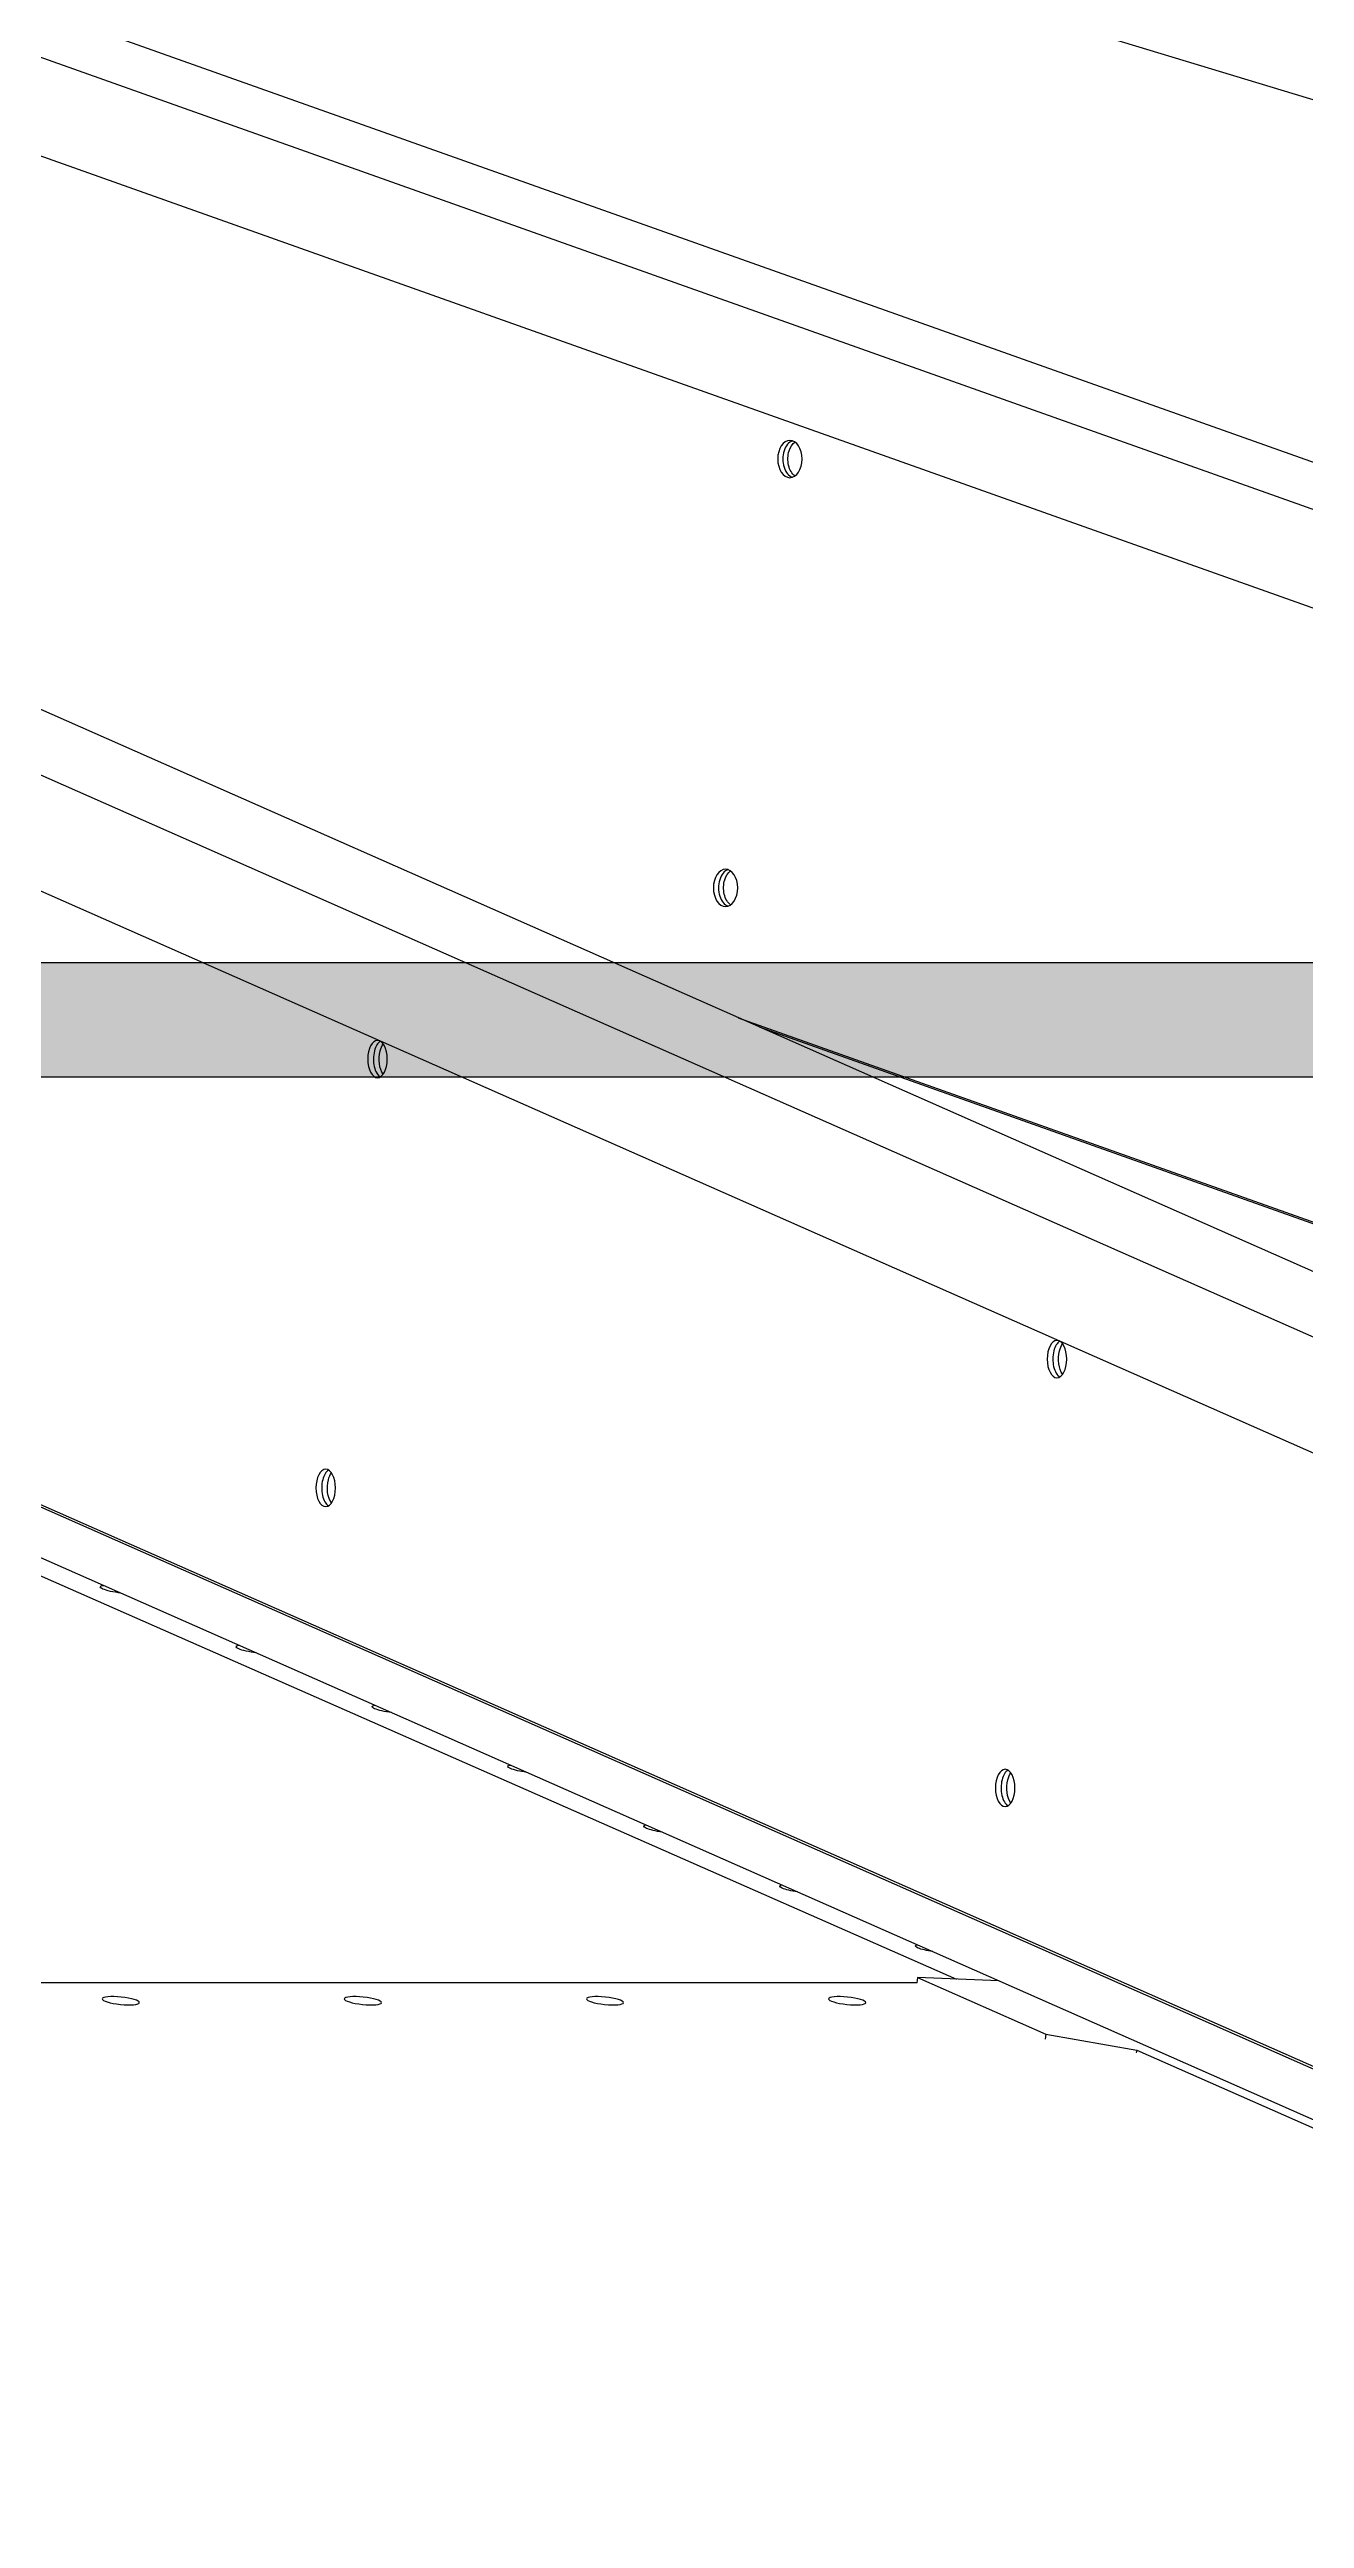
# Model space of a CAD drawing. Header units: millimetres. Extents: x -272986 to 200319, y -34579 to 49604.
# Drawn here: x 10961 to 11431, y 13683 to 14609 of the extents above; entities that cross this region are included whole.
import ezdxf

# ---------------------------------------------------------------- set-up
doc = ezdxf.new("R2010")
doc.units = ezdxf.units.MM
doc.layers.get('Defpoints').update_dxf_attribs({"color": 9})
doc.layers.add('X 3001 D', color=5, linetype='Continuous')
doc.layers.add('X 5001 H', color=8, linetype='Continuous')
doc.layers.add('X 5999 H', color=7, linetype='Continuous', true_color=0xffffff)
doc.styles.add('BIT STD. 3.0', font='isocpeur.ttf', dxfattribs={"height": 2.5})
doc.dimstyles.new('BIT STD. 3.0', dxfattribs={"dimtxt": 3, "dimasz": 3, "dimexe": 1, "dimexo": 0.75, "dimgap": 1, "dimtad": 1, "dimdec": 0, "dimdsep": 46, "dimtxsty": 'BIT STD. 3.0', "dimcen": 0, "dimadec": 0, "dimazin": 0, "dimtfac": 1, "dimtdec": 0, "dimtmove": 0, "dimatfit": 3, "dimfxl": 1, "dimtfill": 1, "dimlwd": -1, "dimlwe": -1, "dimarcsym": 0})

# ---------------------------------------------------------------- blocks, each defined once
blk = doc.blocks.new('A$C79477E6E')
at = {"extrusion": (0, 1, 0)}
for p, q in [((635.7450653151718, 1806.937440925562), (4097.672395711848, 277.2702713872477)), ((4153.094006394884, 277.2702713872295), (691.166675998189, 1806.937440925545)), ((779.1481817472595, 1807.075177638053), (5082.206792844812, 277.4080080997392)), ((5131.633180608846, 277.408008099721), (828.57456951126, 1807.075177638037)), ((580.8028110970881, 1787.748446359687), (4042.730141493714, 258.0812768213946)), ((754.916153752536, 1778.76946572288), (5032.716276783151, 258.0812768213946)), ((1014.02843625953, 1741.149352064307), (5898.780234710128, 258.0812768213946)), ((1958.776903833823, 948.9082230297281), (3961.688628994238, 63.91324275953957)), ((1964.61123770001, 945.3884414238601), (3961.688628994241, 62.97138614154392)), ((2082.165495673329, 874.4694086095078), (3961.688628994238, 43.99419724816835)), ((3420.671222481727, 600.8943627818426), (4964.663591726112, 52.03025222574615)), ((3428.495417868846, 597.4372091013956), (4964.663591726119, 51.35447242221016)), ((3060.40695790133, 435.2115025348339), (3502.436866298191, 240.5045107809292)), ((3487.875847903761, 241.081119958546), (3487.612350324573, 239.1393675876861)), ((3518.377044859015, 239.8732875380192), (3487.875847903761, 241.081119958546)), ((3487.875847903761, 241.081119958546), (3536.009310256737, 219.8791119509024)), ((3487.729646521737, 239.1393675876861), (3038.912402057729, 239.1393675876861)), ((3536.009310256737, 219.8791119509024), (3535.752433744739, 217.9861511968647)), ((3536.009310256737, 219.8791119509024), (3570.000043073062, 213.8418656280992)), ((3570.000043073062, 213.8418656280992), (3569.859905632358, 212.8091722402878)), ((3570.000043073062, 213.8418656280992), (3961.688628994227, 41.30940838862625))]:
    blk.add_line(p, q, dxfattribs=at)
at = {"extrusion": (0, 0, -1)}
for centre, major_axis, ratio, start_param, end_param in [((3440.063682077813, 810.348170787991), (6.217248937900877e-15, -7.000000000000065), 0.6494480483301575, -4.258603374866184, 2.024581932313402), ((3443.865711905819, 810.3481707879928), (3.774758283725532e-15, -6.999999999999734), 0.6494480483301592, 2.02458193231343, 2.710173263190905), ((3443.865711905819, 810.3481707879928), (2.664535259100376e-15, -7.000000000000167), 0.6494480483301592, 0.4314193903984131, 2.024581932313415), ((3415.958168247595, 649.5771100984257), (6.217248937900877e-15, -7.000000000000065), 0.6494480483301575, -4.258603374866184, 2.024581932313402), ((3419.760198075601, 649.5771100984293), (3.774758283725532e-15, -7.000000000000068), 0.6494480483301595, 0.4314193903983676, 2.024581932313415), ((3419.760198075601, 649.5771100984293), (2.442490654175344e-15, -7.000000000000043), 0.6494480483301593, 2.024581932313377, 2.710173263190828), ((3285.559463666967, 585.3971164441409), (4.662936703425657e-15, -7.000000000000064), 0.5224985647159204, -4.258603374866197, 2.02458193231339), ((3289.822664488744, 585.3971164441409), (1.998401444325282e-15, -7.000000000000376), 0.5224985647159219, 0.6221752504492684, 2.02458193231339), ((3289.822664488744, 585.3971164441427), (1.998401444325283e-15, -6.99999999999806), 0.5224985647159218, 2.024581932313386, 2.519417403140392), ((3540.112943843193, 472.921589272215), (4.662936703425657e-15, -7.000000000000064), 0.5224985647159204, -4.258603374866186, 2.0245819323134), ((3544.376144664973, 472.921589272215), (1.77635683940025e-15, -7.000000000000181), 0.5224985647159218, 0.622175250449301, 2.024581932313397), ((3544.376144664973, 472.921589272215), (8.881784197001252e-16, -7.000000000001177), 0.5224985647159218, 2.024581932313494, 2.519417403140394), ((3266.165924167675, 424.6260557545756), (4.662936703425657e-15, -7.000000000000064), 0.5224985647159204, -4.25860337486619, 2.024581932313397), ((3270.429124989456, 424.6260557545775), (1.332267629550188e-15, -7.000000000000167), 0.5224985647159218, 0.622175250449331, 2.024581932313389), ((3270.429124989456, 424.6260557545738), (6.661338147750938e-16, -7.00000000000471), 0.5224985647159219, 2.024581932313617, 2.519417403140308), ((3188.59371115089, 386.6102255802634), (-6.936425114089556, 0.9412792553916431), 0.1819892258667523, -1.714216066006471, 0.5897269351508956), ((3239.513352794005, 364.1809508701554), (-6.936425114089547, 0.9412792553916414), 0.1819892258667523, -1.683569694123515, 0.5590805632679383), ((3290.43299443712, 341.7516761600455), (-6.936425114089561, 0.9412792553916433), 0.1819892258667523, -1.652463213223672, 0.5279740823680541), ((3341.352636080232, 319.3224014499374), (-6.9364251140896, 0.9412792553916484), 0.1819892258667523, -1.620843672450998, 0.4963545415952209), ((3520.719404343901, 312.1505285826497), (4.662936703425657e-15, -7.000000000000064), 0.5224985647159204, -4.258603374866186, 2.0245819323134), ((3524.982605165682, 312.1505285826515), (2.220446049250313e-15, -7.000000000000573), 0.5224985647159219, 0.6221752504494207, 2.02458193231332), ((3524.982605165682, 312.1505285826497), (8.881784197001252e-16, -7.000000000001177), 0.5224985647159218, 2.024581932313494, 2.519417403140394), ((3392.272277723347, 296.8931267398275), (-6.936425114089544, 0.9412792553916407), 0.1819892258667523, -1.588651484187345, 0.4641623533315644), ((3443.191919366458, 274.4638520297176), (-6.936425114089578, 0.9412792553916456), 0.1819892258667523, -1.555818999915498, 0.4313298690599023), ((3494.111561009573, 252.0345773196095), (-6.936425114089578, 0.9412792553916454), 0.1819892258667523, -1.522268689962297, 0.3977795591067044), ((3189.353899189897, 232.3908359573852), (-6.96186450008881, 0.7296867015392245), 0.2004328570436206, -3.623414017017146, 2.65977129016244), ((3280.078457589469, 232.3908359573852), (-6.96186450008881, 0.7296867015392245), 0.2004328570436206, -3.623414017017146, 2.65977129016244), ((3370.80301598904, 232.3908359573852), (-6.96186450008881, 0.7296867015392245), 0.2004328570436206, -3.623414017017146, 2.65977129016244), ((3461.527574388612, 232.3908359573852), (-6.96186450008881, 0.7296867015392245), 0.2004328570436206, -3.623414017017146, 2.65977129016244)]:
    blk.add_ellipse(centre, major_axis=major_axis, ratio=ratio, start_param=start_param, end_param=end_param, dxfattribs=at)
for centre, major_axis, ratio, start_param, end_param in [((3441.964696991825, 810.3481707879928), (-2.331468351712829e-15, 6.999999999999998), 0.6494480483301591, 0.2106343580690047, 1.117010721276422), ((3441.964696991825, 810.3481707879928), (4.716227408607665e-13, -7.000000000000042), 0.6494480483301592, -2.024581932313497, -0.2106343580675625), ((3441.96469699181, 810.348170787991), (-4.440892098500626e-16, 7.000000000000075), 0.6494480483301569, 1.117010721276411, 2.930958295522117), ((3417.859183161607, 649.5771100984293), (4.738431869100168e-13, -7.000000000000126), 0.6494480483301592, -2.024581932313483, -0.2106343580677101), ((3417.859183161592, 649.5771100984257), (-5.551115123125783e-16, 7.000000000000075), 0.6494480483301568, 1.117010721276406, 2.930958295522117), ((3417.859183161592, 649.5771100984257), (-4.720668300706166e-13, 7.000000000000153), 0.6494480483301568, 0.2106343580675589, 1.117010721276297), ((3287.691064077862, 585.3971164441409), (3.799183190267287e-13, -7.000000000000364), 0.5224985647159219, -2.02458193231347, -0.2956922084947551), ((3287.691064077848, 585.3971164441409), (0, 7.000000000000043), 0.5224985647159193, 1.117010721276405, 2.845900445096043), ((3287.691064077862, 585.3971164441409), (-1.77635683940025e-15, 7.000000000000773), 0.5224985647159218, 0.2956922084952702, 1.117010721276364), ((3542.244544254092, 472.921589272215), (3.792521852119535e-13, -6.999999999999973), 0.5224985647159218, -2.024581932313492, -0.295692208494863), ((3542.244544254074, 472.921589272215), (-2.220446049250313e-16, 7.00000000000018), 0.5224985647159193, 1.117010721276372, 2.845900445096053), ((3542.244544254074, 472.921589272215), (-3.792521852119535e-13, 6.999999999999402), 0.5224985647159195, 0.2956922084935933, 1.117010721276335), ((3268.297524578575, 424.6260557545775), (3.799183190267287e-13, -7.000000000000364), 0.5224985647159219, -2.024581932313477, -0.2956922084948923), ((3268.297524578556, 424.6260557545756), (-4.440892098500626e-16, 7.000000000000047), 0.5224985647159195, 1.117010721276409, 2.845900445095912), ((3268.297524578575, 424.6260557545775), (-1.554312234475219e-15, 6.999999999999881), 0.5224985647159219, 0.2956922084950535, 1.117010721276401), ((3522.851004754801, 312.1505285826497), (3.805844528415038e-13, -6.99999999999996), 0.5224985647159219, -2.024581932313485, -0.2956922084949611), ((3522.851004754779, 312.1505285826497), (2.220446049250313e-16, 7.000000000000074), 0.5224985647159193, 1.117010721276431, 2.845900445096301), ((3522.851004754779, 312.1505285826497), (-3.781419621873283e-13, 6.999999999999699), 0.5224985647159195, 0.295692208493481, 1.117010721276286)]:
    blk.add_ellipse(centre, major_axis=major_axis, ratio=ratio, start_param=start_param, end_param=end_param)
blk = doc.blocks.new('*D706')
at = {"layer": 'Defpoints', "color": 0, "transparency": 16777216}
for p in [(15596.99999999999, 17732.44809638601), (-1.091393642127514e-10, 13630), (15596.99999999999, 13630)]:
    blk.add_point(p, dxfattribs=at)
at = {"layer": 'X 3001 D', "color": 0, "transparency": 16777216}
for p, q in [((-1.091366087574533e-10, 13675), (-1.088844877758586e-10, 17792.44809638601)), ((15596.99999999999, 13675), (15596.99999999999, 17792.44809638601)), ((179.9999999998911, 17732.44809638601), (15416.99999999999, 17732.44809638601))]:
    blk.add_line(p, q, dxfattribs=at)
for points in [[(179.9999999998911, 17762.44809638601), (179.9999999998911, 17702.44809638601), (-1.08888161716256e-10, 17732.44809638601)], [(15416.99999999999, 17762.44809638601), (15416.99999999999, 17702.44809638601), (15596.99999999999, 17732.44809638601)]]:
    blk.add_solid(points, dxfattribs=at)
at = {"layer": 'X 3001 D', "color": 0, "transparency": 16777216, "insert": (7798.499999999942, 17882.44809638601), "char_height": 150, "attachment_point": 5, "style": 'BIT STD. 3.0', "bg_fill": 3, "box_fill_scale": 1.1, "bg_fill_color": 256, "bg_fill_true_color": 13158600, "bg_fill_transparency": 0}
blk.add_mtext('INTERNAL TANK DIAMETER - %%C15597mm (20 PLATES ROUND)', dxfattribs=at)
blk = doc.blocks.new('*D688')
at = {"layer": 'Defpoints', "color": 0, "transparency": 16777216}
for p in [(8011.633869806683, 13259), (11215.46061634927, 13258.5), (390.3356475708861, 0.5)]:
    blk.add_point(p, dxfattribs=at)
at = {"layer": 'X 3001 D', "color": 0, "transparency": 16777216}
for p, q in [((8056.633869806683, 13259), (10495.46061634927, 13259)), ((10495.46061634927, 13259), (10855.46061634927, 13258.5)), ((10855.46061634927, 13258.5), (14586.75666000548, 13258.5))]:
    blk.add_line(p, q, dxfattribs=at)
at = {"layer": 'X 3001 D', "color": 0, "transparency": 16777216, "insert": (12931.10863817737, 13408.5), "char_height": 150, "attachment_point": 5, "style": 'BIT STD. 3.0', "bg_fill": 3, "box_fill_scale": 1.1, "bg_fill_color": 256, "bg_fill_true_color": 13158600, "bg_fill_transparency": 0}
blk.add_mtext('{\\fArial|b0|i0|c0|p34;▼}13.259m - {\\C7;N01, N02, N03, N05, N07}', dxfattribs=at)

msp = doc.modelspace()

# ---------------------------------------------------------------- hatches: boundary and pattern name
at = {"layer": 'X 5999 H', "true_color": 0xc7c8ca}
h = msp.add_hatch(color=9, dxfattribs=at)
h.dxf.hatch_style = 1
edge = h.paths.add_edge_path()
edge.add_line((129.7083314060146, 14266.62214799581), (15668.49627921, 14266.62214799581))
edge.add_arc((15668.49627921, 14245.12214799581), 21.5, -90, 90, ccw=False)
edge.add_line((15668.49627921, 14223.62214799581), (129.7083314060146, 14223.62214799581))
edge.add_arc((129.7083314060146, 14245.12214799581), 21.5, 90, 270, ccw=False)

# ---------------------------------------------------------------- linework, layer by layer
msp.add_lwpolyline([(129.7083314060146, 14266.62214799581), (15668.49627921, 14266.62214799581, -0.9999999999999999), (15668.49627921, 14223.62214799581), (129.7083314060146, 14223.62214799581, -0.9999999999999999)], format="xyb", close=True)

# ---------------------------------------------------------------- block references
at = {"layer": 'X 5001 H', "color": 252}
msp.add_blockref('A$C79477E6E', (7798.499999999898, 13645), dxfattribs=at)

# ---------------------------------------------------------------- next in the draw order: dimensions: what is measured, and where the dimension line sits
at = {"layer": 'X 3001 D'}
dim = msp.add_linear_dim(base=(15596.99999999999, 17732.44809638601), p1=(-1.091393642127514e-10, 13630), p2=(15596.99999999999, 13630), text='INTERNAL TANK DIAMETER - %%C<>mm (20 PLATES ROUND)', dimstyle='BIT STD. 3.0', dxfattribs=at)
dim.commit()
dim.dimension.update_dxf_attribs({"geometry": '*D706', "text_midpoint": (7798.499999999942, 17882.44809638601)})

# ---------------------------------------------------------------- next in the draw order: dimensions: what is measured, and where the dimension line sits
dim = msp.add_ordinate_dim(feature_location=(8011.633869806683, 13259), offset=(3203.826746542587, -0.5), dtype=0, origin=(390.3356475708861, 0.5), text='{\\fArial|b0|i0|c0|p34;▼}<> - {\\C7;N01, N02, N03, N05, N07}', dimstyle='BIT STD. 3.0', override={"dimdec": 3, "dimlfac": 0.001, "dimzin": 0, "dimpost": 'm'}, dxfattribs=at)
dim.commit()
dim.dimension.update_dxf_attribs({"geometry": '*D688', "text_midpoint": (12931.10863817737, 13408.5)})

doc.saveas('drawing.dxf')
